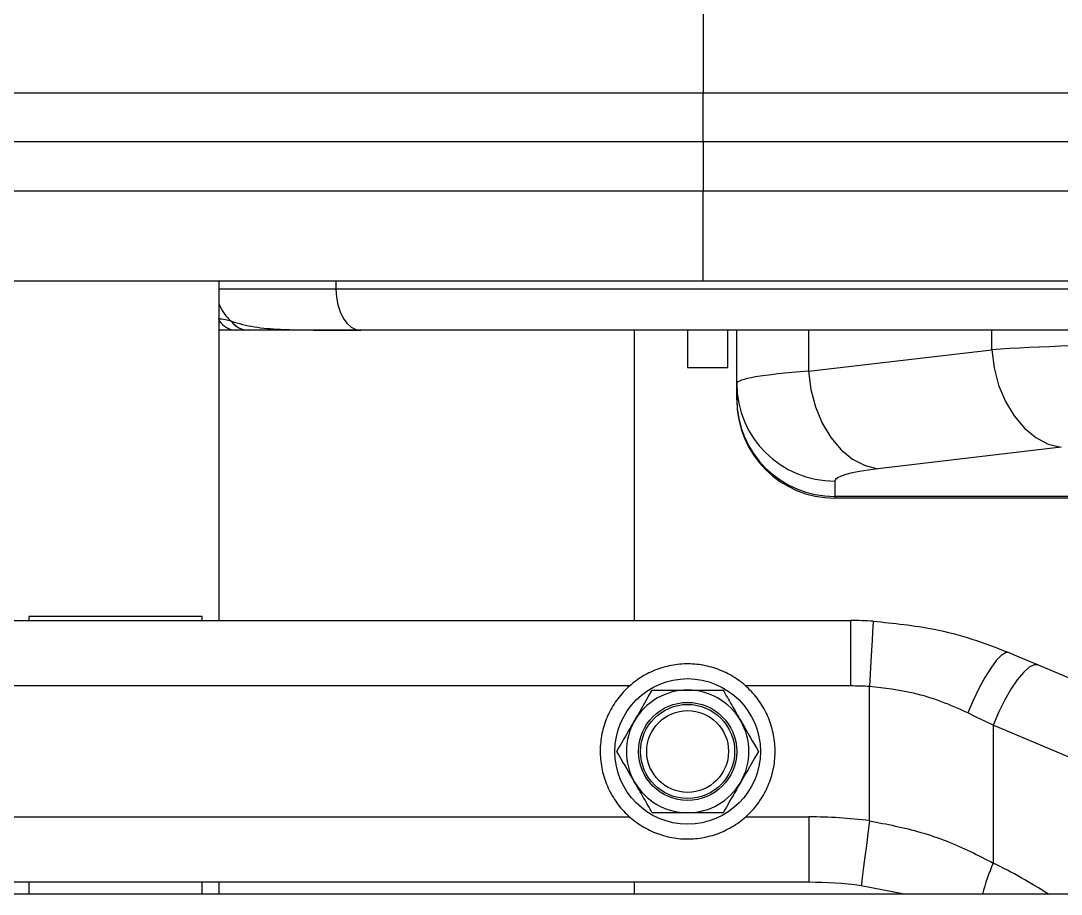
# Model space of a CAD drawing. Header units: inches. Extents: x -1851 to 6314, y -1304 to 4687.
# Drawn here: x -11.64 to -6.63, y 1646.8 to 1651 of the extents above; entities that cross this region are included whole.
import ezdxf

# ---------------------------------------------------------------- set-up
doc = ezdxf.new("R2010")
doc.units = ezdxf.units.IN
doc.header["$MEASUREMENT"] = 0

# ---------------------------------------------------------------- blocks, each defined once
blk = doc.blocks.new('2.4.20_8_Plan View')
at = {"color": 7, "linetype": 'Continuous', "lineweight": 25}
for p, q in [((-0.09194946289062145, -1.149999976158142), (-0.09194946289062145, 1.149999976158142)), ((9.323470592498765, -1.149999976158171), (9.323470592498765, 1.149999976158114)), ((-0.05850028991698508, 0.08991096913814545), (-0.05850028991698508, -0.08991097658872604)), ((9.356919765472405, 0.08991096913814545), (9.356919765472405, -0.08991097658872604)), ((-0.09050035476684215, -0.08481781929731369), (-0.09050035476684215, 0.08481781929731369)), ((9.324919700622544, -0.08481781929731369), (9.324919700622544, 0.08481781929731369)), ((-0.01700019836425781, -0.07188010960817337), (-0.01700019836425781, 0.07188010960817337)), ((-0.006000041961666369, -0.07188010960817337), (-0.006000041961666369, 0.07188010960817337)), ((0, -0.07188010960817337), (0, 0.07188010960817337)), ((0.005999565124511719, 0.07188010960817337), (0.005999565124511719, -0.07188010960817337)), ((9.398419857025132, -0.07188010960817337), (9.398419857025132, 0.07188010960817337)), ((9.40942001342772, -0.07188010960817337), (9.40942001342772, 0.07188010960817337)), ((9.41542005538939, -0.07188010960817337), (9.41542005538939, 0.07188010960817337)), ((9.421419620513902, 0.07188010960817337), (9.421419620513902, -0.07188010960817337)), ((-0.09050035476684215, 0.010596695356071), (-0.09194946289062145, 0.010596695356071)), ((-0.05800008773803711, 0.010596695356071), (-0.05850028991698508, 0.010596695356071)), ((-0.05800008773803711, -0.01059670001268387), (-0.05800008773803711, 0.010596695356071)), ((9.324919700622544, 0.010596695356071), (9.323470592498765, 0.010596695356071)), ((9.357419967651353, 0.010596695356071), (9.356919765472405, 0.010596695356071)), ((9.357419967651353, -0.01059670001268387), (9.357419967651353, 0.010596695356071)), ((-0.09194946289062145, -0.01059670001268387), (-0.09050035476684215, -0.01059670001268387)), ((-0.05850028991698508, -0.01059670001268387), (-0.05800008773803711, -0.01059670001268387)), ((9.323470592498765, -0.01059670001268387), (9.324919700622544, -0.01059670001268387)), ((9.356919765472405, -0.01059670001268387), (9.357419967651353, -0.01059670001268387)), ((-0.09194946289062145, -0.01270000264048576), (-0.09050035476684215, -0.01270000264048576)), ((-0.05850028991698508, -0.01270000264048576), (-0.01700019836425781, -0.01270000264048576)), ((-0.02300024032592418, -0.01473612897098064), (-0.02300024032592418, -0.01270000264048576)), ((9.323470592498765, -0.01270000264048576), (9.324919700622544, -0.01270000264048576)), ((9.356919765472405, -0.01270000264048576), (9.398419857025132, -0.01270000264048576)), ((9.392419815063462, -0.01473612897098064), (9.392419815063462, -0.01270000264048576)), ((-0.0219202041625941, -0.01416824478656054), (-0.02191734313964488, -0.01415961515158415)), ((9.393499851226792, -0.01416824478656054), (9.393502712249742, -0.01415961515158415)), ((-0.02300024032592418, -0.1403801143169403), (-0.02300024032592418, -0.03002115339040756)), ((9.392419815063462, -0.1403801143169403), (9.392419815063462, -0.03002115339040756)), ((-0.09194946289062145, -0.06350000202655792), (-0.09050035476684215, -0.06350000202655792)), ((-0.05850028991698508, -0.06350000202655792), (-0.02300024032592418, -0.06350000202655792)), ((9.323470592498765, -0.06350000202655792), (9.324919700622544, -0.06350000202655792)), ((9.356919765472405, -0.06350000202655792), (9.392419815063462, -0.06350000202655792)), ((-0.02757263183593039, -0.07000239938497543), (-0.02757263183593039, -0.07493000477552414)), ((-0.02300024032592418, -0.07000239938497543), (-0.02757263183593039, -0.07000239938497543)), ((9.38784742355346, -0.07000239938497543), (9.38784742355346, -0.07493000477552414)), ((9.392419815063462, -0.07000239938497543), (9.38784742355346, -0.07000239938497543)), ((-0.01700019836425781, -0.07188010960817337), (-0.006000041961666369, -0.07188010960817337)), ((-0.01700019836425781, -0.1743337363004684), (-0.01700019836425781, -0.07188010960817337)), ((0, -0.07188010960817337), (-0.006000041961666369, -0.07188010960817337)), ((-0.006000041961666369, -0.1743337363004684), (-0.006000041961666369, -0.07188010960817337)), ((0, -0.07188010960817337), (0.005999565124511719, -0.07188010960817337)), ((0, -0.1683944016695023), (0, -0.07188010960817337)), ((0.01699972152710316, -0.07188010960817337), (0.005999565124511719, -0.07188010960817337)), ((0.005999565124511719, -0.07188010960817337), (0.005999565124511719, -0.1743337363004684)), ((9.398419857025132, -0.07188010960817337), (9.40942001342772, -0.07188010960817337)), ((9.398419857025132, -0.1743337363004684), (9.398419857025132, -0.07188010960817337)), ((9.41542005538939, -0.07188010960817337), (9.40942001342772, -0.07188010960817337)), ((9.40942001342772, -0.1743337363004684), (9.40942001342772, -0.07188010960817337)), ((9.41542005538939, -0.07188010960817337), (9.421419620513902, -0.07188010960817337)), ((9.41542005538939, -0.1683944016695023), (9.41542005538939, -0.07188010960817337)), ((9.43241977691649, -0.07188010960817337), (9.421419620513902, -0.07188010960817337)), ((9.421419620513902, -0.07188010960817337), (9.421419620513902, -0.1743337363004684)), ((-0.02757263183593039, -0.07493000477552414), (-0.02300024032592418, -0.07493000477552414)), ((9.38784742355346, -0.07493000477552414), (9.392419815063462, -0.07493000477552414)), ((-0.03153467178344371, -0.07600000500679016), (-0.0314111709594691, -0.07600000500679016)), ((-0.0314111709594691, -0.07600000500679016), (-0.02953195571899059, -0.07600000500679016)), ((-0.02953195571899059, -0.07600000500679016), (-0.02300024032592418, -0.07600000500679016)), ((9.383885383605943, -0.07600000500679016), (9.384008884429917, -0.07600000500679016)), ((9.384008884429917, -0.07600000500679016), (9.385888099670396, -0.07600000500679016)), ((9.385888099670396, -0.07600000500679016), (9.392419815063462, -0.07600000500679016)), ((-0.08250045776366832, -0.08481781929731369), (-0.09050035476684215, -0.08481781929731369)), ((-0.02803468704223633, -0.0847868025302887), (-0.02539587020873668, -0.107213206589222)), ((9.332919597625718, -0.08481781929731369), (9.324919700622544, -0.08481781929731369)), ((9.387385368347154, -0.0847868025302887), (9.39002418518065, -0.107213206589222)), ((-0.04353475570678356, -0.1373486220836639), (-0.04353475570678356, -0.08799999952316284)), ((-0.04332876205444336, -0.08799999952316284), (-0.04353475570678356, -0.08799999952316284)), ((-0.04332876205444336, -0.1391497254371643), (-0.04332876205444336, -0.08799999952316284)), ((-0.04145002365112305, -0.08799999952316284), (-0.04332876205444336, -0.08799999952316284)), ((9.371885299682603, -0.1373486220836639), (9.371885299682603, -0.08799999952316284)), ((9.372091293334947, -0.08799999952316284), (9.371885299682603, -0.08799999952316284)), ((9.372091293334947, -0.1391497254371643), (9.372091293334947, -0.08799999952316284)), ((9.373970031738267, -0.08799999952316284), (9.372091293334947, -0.08799999952316284)), ((-0.05850028991698508, -0.08991097658872604), (-0.06650018692016246, -0.08991097658872604)), ((9.356919765472405, -0.08991097658872604), (9.348919868469224, -0.08991097658872604)), ((-0.09194946289062145, -0.09649438410997391), (-0.09091329574584606, -0.09123268723487854)), ((9.323470592498765, -0.09649438410997391), (9.32450675964354, -0.09123268723487854)), ((-0.08297967910766246, -0.09225906431674957), (-0.0665659904479945, -0.09225906431674957)), ((9.332440376281724, -0.09225906431674957), (9.348854064941392, -0.09225906431674957)), ((-0.03731346130371094, -0.1156984865665436), (-0.03995227813720703, -0.09327208250761032)), ((9.37810659408568, -0.1156984865665436), (9.375467777252183, -0.09327208250761032)), ((-0.07130098342895153, -0.1073785424232483), (-0.08815526962280273, -0.1073785424232483)), ((9.344119071960435, -0.1073785424232483), (9.327264785766587, -0.1073785424232483)), ((-0.0639271736144984, -0.1128998398780823), (-0.08508777618408203, -0.1632003933191299)), ((9.351492881774888, -0.1128998398780823), (9.330332279205308, -0.1632003933191299))]:
    blk.add_line(p, q, dxfattribs=at)
at = {"color": 8, "linetype": 'Continuous', "lineweight": 25}
for p, q in [((-0.08250045776366832, 0.06289436668157578), (-0.08250045776366832, -0.06289437413215637)), ((-0.06650018692016246, -0.06289437413215637), (-0.06650018692016246, 0.06289436668157578)), ((9.332919597625718, 0.06289436668157578), (9.332919597625718, -0.06289437413215637)), ((9.348919868469224, -0.06289437413215637), (9.348919868469224, 0.06289436668157578)), ((-0.01800012588500621, -0.02696575596928596), (-0.01800012588500621, -0.01270000264048576)), ((9.39741992950438, -0.02696575596928596), (9.39741992950438, -0.01270000264048576)), ((-0.01800012588500621, -0.1453801095485687), (-0.01800012588500621, -0.02696575596928596)), ((-0.01700019836425781, -0.02696575596928596), (-0.01800012588500621, -0.02696575596928596)), ((9.39741992950438, -0.1453801095485687), (9.39741992950438, -0.02696575596928596)), ((9.398419857025132, -0.02696575596928596), (9.39741992950438, -0.02696575596928596)), ((-0.08250045776366832, -0.07710563391447067), (-0.08250045776366832, -0.08481781929731369)), ((-0.06650018692016246, -0.08991097658872604), (-0.06650018692016246, -0.07710563391447067)), ((9.332919597625718, -0.07710563391447067), (9.332919597625718, -0.08481781929731369)), ((9.348919868469224, -0.08991097658872604), (9.348919868469224, -0.07710563391447067)), ((-0.02300024032592418, -0.0847868025302887), (-0.02803468704223633, -0.0847868025302887)), ((9.392419815063462, -0.0847868025302887), (9.387385368347154, -0.0847868025302887)), ((-0.09194946289062145, -0.1564603298902512), (-0.07130098342895153, -0.1073785424232483)), ((-0.02539587020873668, -0.107213206589222), (-0.02300024032592418, -0.107213206589222)), ((9.323470592498765, -0.1564603298902512), (9.344119071960435, -0.1073785424232483)), ((9.39002418518065, -0.107213206589222), (9.392419815063462, -0.107213206589222))]:
    blk.add_line(p, q, dxfattribs=at)
at = {"color": 7, "linetype": 'Continuous', "lineweight": 25, "flags": 128}
for points in [[(-0.01800012588500621, -0.02696575596928596), (-0.01897573471069336, -0.02702446468174458), (-0.01991367340087891, -0.02719833329319954), (-0.02077817916870117, -0.02748068235814571), (-0.02153587341307883, -0.02786066196858883), (-0.02215766906737926, -0.02832366526126862), (-0.02261972427367809, -0.02885190397500992), (-0.02290439605712535, -0.02942507527768612), (-0.02300024032592418, -0.03002115339040756)], [(9.39741992950438, -0.02696575596928596), (9.396444320678697, -0.02702446468174458), (9.395506381988511, -0.02719833329319954), (9.394641876220689, -0.02748068235814571), (9.393884181976311, -0.02786066196858883), (9.393262386322007, -0.02832366526126862), (9.392800331115708, -0.02885190397500992), (9.392515659332261, -0.02942507527768612), (9.392419815063462, -0.03002115339040756)], [(-0.02803468704223633, -0.0847868025302887), (-0.03024625778198242, -0.08506327867507935), (-0.03238153457641246, -0.08562296628952026), (-0.03436660766601562, -0.08644653856754303), (-0.03613376617431285, -0.08750559389591217), (-0.03762102127075195, -0.08876359462738037), (-0.03877782821655273, -0.09017713367938995), (-0.03956413269042613, -0.09169743955135345), (-0.03995227813720703, -0.09327208250761032)], [(9.387385368347154, -0.0847868025302887), (9.385173797607408, -0.08506327867507935), (9.383038520812974, -0.08562296628952026), (9.381053447723374, -0.08644653856754303), (9.379286289215074, -0.08750559389591217), (9.377799034118638, -0.08876359462738037), (9.376642227172837, -0.09017713367938995), (9.37585592269896, -0.09169743955135345), (9.375467777252183, -0.09327208250761032)], [(-0.08297967910766246, -0.09225906431674957), (-0.08452749252319336, -0.09205882996320724), (-0.08601570129394176, -0.09186628460884094), (-0.08738756179809215, -0.0916888415813446), (-0.08858966827392578, -0.09153330326080322), (-0.0895762443542445, -0.09140565991401672), (-0.09030961990356445, -0.09131081402301788), (-0.09076118469238281, -0.0912524089217186), (-0.09091329574584606, -0.09123268723487854)], [(9.332440376281724, -0.09225906431674957), (9.330892562866197, -0.09205882996320724), (9.329404354095445, -0.09186628460884094), (9.328032493591294, -0.0916888415813446), (9.326830387115464, -0.09153330326080322), (9.325843811035142, -0.09140565991401672), (9.325110435485826, -0.09131081402301788), (9.324658870697007, -0.0912524089217186), (9.32450675964354, -0.09123268723487854)], [(-0.05857849121093395, -0.09270632266998291), (-0.05873203277587891, -0.09269772469997406), (-0.05918645858764293, -0.09267227351665497), (-0.05992460250854137, -0.09263094514608383), (-0.06091785430907493, -0.0925753265619278), (-0.06212854385375977, -0.09250754863023758), (-0.06350946426391246, -0.0924302190542221), (-0.06500768661499023, -0.09234631806612015), (-0.0665659904479945, -0.09225906431674957)], [(9.356841564178453, -0.09270632266998291), (9.356688022613511, -0.09269772469997406), (9.356233596801744, -0.09267227351665497), (9.355495452880845, -0.09263094514608383), (9.354502201080315, -0.0925753265619278), (9.35329151153563, -0.09250754863023758), (9.351910591125474, -0.0924302190542221), (9.3504123687744, -0.09234631806612015), (9.348854064941392, -0.09225906431674957)], [(-0.07130098342895153, -0.1073785424232483), (-0.07079935073852184, -0.1063503473997116), (-0.07029438018798473, -0.1053156405687332), (-0.0697865486144984, -0.1042748987674713)], [(-0.06241226196288707, -0.1092996150255203), (-0.06242895126342773, -0.1088939309120178), (-0.06276273727416637, -0.1083719879388809), (-0.06339883804321289, -0.1077562868595123), (-0.06431102752685547, -0.1070733815431595), (-0.06545877456665039, -0.1063527092337608), (-0.06679344177245738, -0.1056253388524055), (-0.06825685501098633, -0.1049226373434067), (-0.0697865486144984, -0.1042748987674713)], [(9.344119071960435, -0.1073785424232483), (9.344620704650865, -0.1063503473997116), (9.345125675201402, -0.1053156405687332), (9.345633506774888, -0.1042748987674713)], [(9.3530077934265, -0.1092996150255203), (9.352991104125962, -0.1088939309120178), (9.35265731811522, -0.1083719879388809), (9.352021217346177, -0.1077562868595123), (9.351109027862535, -0.1070733815431595), (9.34996128082274, -0.1063527092337608), (9.34862661361693, -0.1056253388524055), (9.347163200378404, -0.1049226373434067), (9.345633506774888, -0.1042748987674713)], [(-0.0639271736144984, -0.1128998398780823), (-0.06390810012817383, -0.1123974695801735), (-0.0642175674438441, -0.1117797419428825), (-0.06484127044677379, -0.1110740602016449), (-0.06575155258178711, -0.1103117391467094), (-0.06690788269042613, -0.1095266044139862), (-0.06825923919677734, -0.108753502368927), (-0.06974554061889648, -0.1080267354846001), (-0.07130098342895153, -0.1073785424232483)], [(-0.02539587020873668, -0.107213206589222), (-0.02760744094848633, -0.1074896901845932), (-0.02974271774291992, -0.1080493703484535), (-0.03172779083251598, -0.1088729500770569), (-0.03349494934081321, -0.109932005405426), (-0.03498220443725231, -0.1111899986863136), (-0.03613901138305309, -0.1126035377383232), (-0.03692531585693359, -0.1141238510608673), (-0.03731346130371094, -0.1156984865665436)], [(9.351492881774888, -0.1128998398780823), (9.351511955261216, -0.1123974695801735), (9.351202487945542, -0.1117797419428825), (9.350578784942613, -0.1110740602016449), (9.349668502807603, -0.1103117391467094), (9.34851217269896, -0.1095266044139862), (9.347160816192613, -0.108753502368927), (9.345674514770494, -0.1080267354846001), (9.344119071960435, -0.1073785424232483)], [(9.39002418518065, -0.107213206589222), (9.387812614440904, -0.1074896901845932), (9.38567733764647, -0.1080493703484535), (9.38369226455687, -0.1088729500770569), (9.381925106048577, -0.109932005405426), (9.380437850952134, -0.1111899986863136), (9.379281044006333, -0.1126035377383232), (9.378494739532456, -0.1141238510608673), (9.37810659408568, -0.1156984865665436)], [(-0.06241226196288707, -0.1092996150255203), (-0.06292057037352805, -0.1105068773031235), (-0.06342554092407227, -0.1117071360349655), (-0.0639271736144984, -0.1128998398780823)], [(9.3530077934265, -0.1092996150255203), (9.352499485015862, -0.1105068773031235), (9.351994514465318, -0.1117071360349655), (9.351492881774888, -0.1128998398780823)]]:
    blk.add_lwpolyline(points, dxfattribs=at)
at = {"color": 7, "linetype": 'Continuous', "lineweight": 25}
for centre, radius in [((-0.0745002355089035, -0.07000000228882186), 0.008899999999996244), ((9.340919819880483, -0.07000000228882186), 0.008899999999996244), ((-0.0745002355089035, -0.07000000228882186), 0.005999999999999712), ((-0.0745002355089035, -0.07000000228882186), 0.005749999999998274), ((9.340919819880483, -0.07000000228882186), 0.005999999999999712), ((9.340919819880483, -0.07000000228882186), 0.005749999999998274), ((-0.0745002355089035, -0.07000000228882186), 0.004999999999995447), ((9.340919819880483, -0.07000000228882186), 0.004999999999995447)]:
    blk.add_circle(centre, radius, dxfattribs=at)
at = {"color": 8, "linetype": 'Continuous', "lineweight": 25}
for centre, radius, start, end in [((-0.0204975765776183, -0.01479798083124706), 0.002503427947777729, 123.0660485314401, 178.5842567604952), ((-0.01809991186443582, -0.01736998176369298), 0.004984551425567007, 110.4642452967015, 140.0340671609291), ((-0.01809543339101438, -0.01737062350065344), 0.004991750068303083, 110.6636638236015, 139.9644308650253), ((9.394922478811772, -0.01479798083124706), 0.002503427947777729, 123.0660485314401, 178.5842567604952), ((9.39732014352495, -0.01736998176369298), 0.004984551425567007, 110.4642452967015, 140.0340671609291), ((9.39732462199838, -0.01737062350065344), 0.004991750068303083, 110.6636638236015, 139.9644308650253), ((-0.09698074961130487, -0.1270992741686712), 0.02160547054804363, 65.89038870284685, 76.53384354474004), ((9.318439305778085, -0.1270992741686712), 0.02160547054804363, 65.89038870284685, 76.53384354474004), ((-0.1405002355088989, -0.08239870439749097), 0.058000000000001, 326.8335762158242, 334.488841610314), ((9.274919819880495, -0.08239870439749097), 0.058000000000001, 326.8335762158242, 334.488841610314)]:
    blk.add_arc(centre, radius, start, end, dxfattribs=at)
at = {"color": 7, "linetype": 'Continuous', "lineweight": 25}
for centre, radius, start, end in [((-0.0203204765328131, -0.01631182767900441), 0.002679925693602001, 126.5741258001318, 179.3702001951767), ((-0.02032278016557143, -0.0163171598312033), 0.002677610743795167, 126.625748254251, 179.3923485270583), ((9.395099578856573, -0.01631182767900441), 0.002679925693602001, 126.5741258001318, 179.3702001951767), ((9.395097275223819, -0.0163171598312033), 0.002677610743795167, 126.625748254251, 179.3923485270583), ((-0.0745002355089035, -0.07000000228882186), 0.01069999999999951, 99.3749999999734, 110.6249999999897), ((-0.0745002355089035, -0.07000000228882186), 0.01069999999999897, 88.12499999997993, 99.3749999999734), ((-0.0745002355089035, -0.07000000228882186), 0.01070000000000015, 76.87499999996587, 88.12499999997993), ((-0.0745002355089035, -0.07000000228882186), 0.01070000000000305, 65.62499999997895, 76.87499999996587), ((9.340919819880483, -0.07000000228882186), 0.01069999999999951, 99.3749999999734, 110.6249999999897), ((9.340919819880483, -0.07000000228882186), 0.01069999999999897, 88.12499999997993, 99.3749999999734), ((9.340919819880483, -0.07000000228882186), 0.01070000000000015, 76.87499999996587, 88.12499999997993), ((9.340919819880483, -0.07000000228882186), 0.01070000000000305, 65.62499999997895, 76.87499999996587), ((-0.0745002355089035, -0.07000000228882186), 0.01069999999999629, 121.8749999999787, 133.1249999999916), ((-0.0745002355089035, -0.07000000228882186), 0.01069999999999951, 110.6249999999897, 121.8749999999787), ((-0.0745002355089035, -0.07000000228882186), 0.01070000000000305, 54.37499999997231, 65.62499999997895), ((9.340919819880483, -0.07000000228882186), 0.01069999999999629, 121.8749999999787, 133.1249999999916), ((9.340919819880483, -0.07000000228882186), 0.01069999999999951, 110.6249999999897, 121.8749999999787), ((9.340919819880483, -0.07000000228882186), 0.01070000000000305, 54.37499999997231, 65.62499999997895), ((-0.0745002355089035, -0.07000000228882186), 0.01069999999999582, 133.1249999999916, 144.3749999999993), ((-0.0745002355089035, -0.07000000228882186), 0.01070000000000257, 43.12499999998018, 54.37499999997231), ((9.340919819880483, -0.07000000228882186), 0.01069999999999582, 133.1249999999916, 144.3749999999993), ((9.340919819880483, -0.07000000228882186), 0.01070000000000257, 43.12499999998018, 54.37499999997231), ((-0.0745002355089035, -0.07000000228882186), 0.007499999999997196, 119.9999999999501, 180), ((-0.0745002355089035, -0.07000000228882186), 0.007500000000004017, 59.99999999995538, 119.9999999999501), ((-0.0745002355089035, -0.07000000228882186), 0.007500000000006813, 0, 59.99999999995538), ((-0.0745002355089035, -0.07000000228882186), 0.01070000000000126, 31.87499999998501, 43.12499999998018), ((9.340919819880483, -0.07000000228882186), 0.007499999999997196, 119.9999999999501, 180), ((9.340919819880483, -0.07000000228882186), 0.007500000000004017, 59.99999999995538, 119.9999999999501), ((9.340919819880483, -0.07000000228882186), 0.007500000000006813, 0, 59.99999999995538), ((9.340919819880483, -0.07000000228882186), 0.01070000000000126, 31.87499999998501, 43.12499999998018), ((-0.0745002355089035, -0.07000000228882186), 0.01069999999999582, 144.3749999999993, 155.6249999999964), ((-0.0745002355089035, -0.07000000228882186), 0.0107000000000027, 20.62499999997985, 31.87499999998501), ((9.340919819880483, -0.07000000228882186), 0.01069999999999582, 144.3749999999993, 155.6249999999964), ((9.340919819880483, -0.07000000228882186), 0.0107000000000027, 20.62499999997985, 31.87499999998501), ((-0.0745002355089035, -0.07000000228882186), 0.01070000000000192, 155.6249999999964, 166.8750000000023), ((9.340919819880483, -0.07000000228882186), 0.01070000000000192, 155.6249999999964, 166.8750000000023), ((-0.0745002355089035, -0.07000000228882186), 0.0107000000000027, 9.374999999996469, 20.62499999997985), ((9.340919819880483, -0.07000000228882186), 0.0107000000000027, 9.374999999996469, 20.62499999997985), ((-0.0745002355089035, -0.07000000228882186), 0.01070000000000192, 166.8750000000023, 178.124999999997), ((-0.0745002355089035, -0.07000000228882186), 0.01070000000000227, 358.124999999997, 9.374999999996469), ((9.340919819880483, -0.07000000228882186), 0.01070000000000192, 166.8750000000023, 178.124999999997), ((9.340919819880483, -0.07000000228882186), 0.01070000000000227, 358.124999999997, 9.374999999996469), ((-0.0745002355089035, -0.07000000228882186), 0.01069999999999906, 178.124999999997, 189.3750000000105), ((-0.0745002355089035, -0.07000000228882186), 0.007499999999997196, 180, 240.0000000000513), ((-0.0745002355089035, -0.07000000228882186), 0.007500000000006813, 300.000000000046, 0), ((9.340919819880483, -0.07000000228882186), 0.01069999999999906, 178.124999999997, 189.3750000000105), ((9.340919819880483, -0.07000000228882186), 0.007499999999997196, 180, 240.0000000000513), ((9.340919819880483, -0.07000000228882186), 0.007500000000006813, 300.000000000046, 0), ((-0.0745002355089035, -0.07000000228882186), 0.0107000000000027, 346.8749999999881, 358.124999999997), ((9.340919819880483, -0.07000000228882186), 0.0107000000000027, 346.8749999999881, 358.124999999997), ((-0.0745002355089035, -0.07000000228882186), 0.01069999999999906, 189.3750000000105, 200.6250000000094), ((-0.0745002355089035, -0.07000000228882186), 0.0107000000000027, 335.6249999999964, 346.8749999999881), ((9.340919819880483, -0.07000000228882186), 0.01069999999999906, 189.3750000000105, 200.6250000000094), ((9.340919819880483, -0.07000000228882186), 0.0107000000000027, 335.6249999999964, 346.8749999999881), ((-0.0745002355089035, -0.07000000228882186), 0.01069999999999752, 200.6250000000094, 211.8750000000175), ((9.340919819880483, -0.07000000228882186), 0.01069999999999752, 200.6250000000094, 211.8750000000175), ((-0.0745002355089035, -0.07000000228882186), 0.01070000000000335, 324.3750000000023, 335.6249999999964), ((9.340919819880483, -0.07000000228882186), 0.01070000000000335, 324.3750000000023, 335.6249999999964), ((-0.0745002355089035, -0.07000000228882186), 0.01069999999999862, 211.8750000000175, 223.1250000000191), ((-0.0745002355089035, -0.07000000228882186), 0.01070000000000335, 313.1250000000094, 324.3750000000023), ((-0.03153452724417605, -0.08800000228882254), 0.01200000000000272, 90, 180), ((-0.03136833155680563, -0.08796042425848327), 0.01196049597175683, 90.2052190998815, 180.1895824205646), ((-0.02948876326112781, -0.08796125017778422), 0.011961323155446, 90.2068960840205, 180.1856130633402), ((9.340919819880483, -0.07000000228882186), 0.01069999999999862, 211.8750000000175, 223.1250000000191), ((9.340919819880483, -0.07000000228882186), 0.01070000000000335, 313.1250000000094, 324.3750000000023), ((9.383885528145214, -0.08800000228882254), 0.01200000000000272, 90, 180), ((9.384051723832584, -0.08796042425848327), 0.01196049597175683, 90.2052190998815, 180.1895824205646), ((9.385931292128262, -0.08796125017778422), 0.011961323155446, 90.2068960840205, 180.1856130633402), ((-0.0745002355089035, -0.07000000228882186), 0.01069999999999862, 223.1250000000191, 234.3750000000436), ((-0.0745002355089035, -0.07000000228882186), 0.007500000000004017, 240.0000000000513, 300.000000000046), ((9.340919819880483, -0.07000000228882186), 0.01069999999999862, 223.1250000000191, 234.3750000000436), ((9.340919819880483, -0.07000000228882186), 0.007500000000004017, 240.0000000000513, 300.000000000046), ((-0.0745002355089035, -0.07000000228882186), 0.01069999999999741, 234.3750000000436, 245.6250000000473), ((-0.0745002355089035, -0.07000000228882186), 0.01070000000000639, 301.8750000000306, 313.1250000000094), ((9.340919819880483, -0.07000000228882186), 0.01069999999999741, 234.3750000000436, 245.6250000000473), ((9.340919819880483, -0.07000000228882186), 0.01070000000000639, 301.8750000000306, 313.1250000000094), ((-0.0745002355089035, -0.07000000228882186), 0.01070000000000038, 245.6250000000473, 256.8750000000447), ((-0.0745002355089035, -0.07000000228882186), 0.0107000000000051, 279.3750000000085, 290.6250000000181), ((-0.0745002355089035, -0.07000000228882186), 0.01070000000000639, 290.6250000000181, 301.8750000000306), ((9.340919819880483, -0.07000000228882186), 0.01070000000000038, 245.6250000000473, 256.8750000000445), ((9.340919819880483, -0.07000000228882186), 0.0107000000000051, 279.3750000000085, 290.6250000000181), ((9.340919819880483, -0.07000000228882186), 0.01070000000000639, 290.6250000000181, 301.8750000000306), ((-0.0745002355089035, -0.07000000228882186), 0.01070000000000216, 256.8750000000447, 268.1250000000178), ((-0.0745002355089035, -0.07000000228882186), 0.01070000000000216, 268.1250000000178, 279.3750000000085), ((9.340919819880483, -0.07000000228882186), 0.01070000000000216, 256.8750000000445, 268.1250000000178), ((9.340919819880483, -0.07000000228882186), 0.01070000000000216, 268.1250000000178, 279.3750000000085), ((-0.1405002355088989, -0.08481782075182309), 0.0499999999999954, 352.6287877880571, 0), ((-0.1405002355088989, -0.08481782075182309), 0.05799999999999872, 352.6287877880571, 0), ((9.274919819880495, -0.08481782075182309), 0.0499999999999954, 352.6287877880571, 0), ((9.274919819880495, -0.08481782075182309), 0.05799999999999872, 352.6287877880571, 0), ((-0.1085002355088989, -0.08991097452053509), 0.04200000000000405, 356.7950979491774, 0), ((-0.1085002355088989, -0.08991097452053509), 0.05000000000000222, 356.7950979491774, 0), ((9.306919819880491, -0.08991097452053509), 0.04200000000000405, 356.7950979491774, 0), ((9.306919819880491, -0.08991097452053509), 0.05000000000000222, 356.7950979491774, 0)]:
    blk.add_arc(centre, radius, start, end, dxfattribs=at)
for centre, major_axis, ratio, start_param, end_param in [((-0.02953209967461845, -0.1060000022888232), (0, 0.02999999999999997), 0.07059807471682689, 5.497787143780977, 6.283185307179586), ((9.385887955714772, -0.1060000022888232), (0, 0.02999999999999997), 0.07059807471682689, 5.497787143780977, 6.283185307179586), ((-0.04144988424586415, -0.1060000022888232), (0, 0.01799999999999724), 0.117663457861396, 5.497787143783214, 6.283185307179586), ((9.373970171143526, -0.1060000022888232), (0, 0.01799999999999724), 0.117663457861396, 5.497787143783214, 6.283185307179586), ((-0.02689333109474035, -0.1284264091600278), (0, 0.02999999999999997), 0.07059807471682689, 4.712388980384691, 5.497787143783335), ((9.38852672429465, -0.1284264091600278), (0, 0.02999999999999997), 0.07059807471682689, 4.712388980384691, 5.497787143783335)]:
    blk.add_ellipse(centre, major_axis=major_axis, ratio=ratio, start_param=start_param, end_param=end_param, dxfattribs=at)
for points, knots in [([(-0.02191734313964488, -0.01415961515158415), (-0.02184331948403795, -0.01392493944217676), (-0.02167124922337393, -0.0133794285490012), (-0.02164788931332851, -0.0128557599242356), (-0.02163457870483398, -0.0125573705881834)], [0, 0, 0, 0, 0.4301943597152419, 1, 1, 1, 1]), ([(9.393502712249742, -0.01415961515158415), (9.393576735905356, -0.01392493944217676), (9.393748806166016, -0.0133794285490012), (9.393772166076062, -0.0128557599242356), (9.393785476684556, -0.0125573705881834)], [0, 0, 0, 0, 0.4301943597152419, 1, 1, 1, 1]), ([(-0.0219202041625941, -0.01416824478656054), (-0.02217573279241591, -0.01508732810839319), (-0.02269015317291689, -0.01693759119808647), (-0.02293369080108576, -0.02048511482013282), (-0.0230080265454724, -0.02476256379313213), (-0.02300284450000945, -0.0282623688268302), (-0.02300024032592418, -0.03002115339040756)], [0, 0, 0, 0, 0.2119866030918079, 0.4267632519303021, 0.7119268261883959, 1, 1, 1, 1]), ([(-0.02300024032592418, -0.01628237031400204), (-0.02300024032592418, -0.01609129570306322), (-0.02300024032592418, -0.0156220118147985), (-0.02300024032592418, -0.0150658454649033), (-0.02300024032592418, -0.01473612897098064)], [0, 0, 0, 0, 0.4071620946435767, 1, 1, 1, 1]), ([(9.393499851226792, -0.01416824478656054), (9.39324432259697, -0.01508732810839319), (9.392729902216473, -0.01693759119808647), (9.392486364588308, -0.02048511482013282), (9.392412028843921, -0.02476256379313213), (9.392417210889377, -0.0282623688268302), (9.392419815063462, -0.03002115339040756)], [0, 0, 0, 0, 0.2119866030918079, 0.4267632519303021, 0.7119268261883959, 1, 1, 1, 1]), ([(9.392419815063462, -0.01628237031400204), (9.392419815063462, -0.01609129570306322), (9.392419815063462, -0.0156220118147985), (9.392419815063462, -0.0150658454649033), (9.392419815063462, -0.01473612897098064)], [0, 0, 0, 0, 0.4071620946435767, 1, 1, 1, 1]), ([(-0.02300024032592418, -0.03002115339040756), (-0.02300024032593129, -0.02992249289280835), (-0.02300024032592418, -0.02977448015562345), (-0.02300024032593129, -0.029578340404953), (-0.02300024032592418, -0.02928507778432277), (-0.02300024032592418, -0.02895495233190104), (-0.02300024032593129, -0.0285462767273259), (-0.02300024032592418, -0.02816588109564577), (-0.02300024032593129, -0.0277045708622552), (-0.02300024032592418, -0.02712383039221322), (-0.02300024032593129, -0.02639607216192985), (-0.02300024032592418, -0.02557380604218906), (-0.02300024032592418, -0.02455339856462047), (-0.02300024032593129, -0.02329368755820838), (-0.02300024032592418, -0.02164483479668888), (-0.02300024032593129, -0.01953266076591831), (-0.02300024032593129, -0.01770800139328799), (-0.02300024032592418, -0.01664510432630095), (-0.02300024032592418, -0.0162887629121542)], [0, 0, 0, 0, 0.0162364055928168, 0.02435822737522712, 0.03248159760566897, 0.06498116489796314, 0.07971725388679793, 0.1017970628001021, 0.1299914209169543, 0.1595345069035977, 0.2037021516229639, 0.2600897466229903, 0.3104456017069991, 0.3967124996720572, 0.5082088932775926, 0.6566494326925166, 0.8848900514489578, 1, 1, 1, 1]), ([(9.392419815063462, -0.03002115339040756), (9.392419815063462, -0.02992249289280835), (9.392419815063462, -0.02977448015562345), (9.392419815063462, -0.029578340404953), (9.392419815063462, -0.02928507778432277), (9.392419815063462, -0.02895495233190104), (9.392419815063462, -0.0285462767273259), (9.392419815063462, -0.02816588109564577), (9.392419815063462, -0.0277045708622552), (9.392419815063462, -0.02712383039221322), (9.392419815063462, -0.02639607216192985), (9.392419815063462, -0.02557380604218906), (9.392419815063462, -0.02455339856462047), (9.392419815063462, -0.02329368755820838), (9.392419815063462, -0.02164483479668888), (9.392419815063462, -0.01953266076591831), (9.392419815063462, -0.01770800139328799), (9.392419815063462, -0.01664510432630095), (9.392419815063462, -0.0162887629121542)], [0, 0, 0, 0, 0.0162364055928168, 0.02435822737522712, 0.03248159760566897, 0.06498116489796314, 0.07971725388679793, 0.1017970628001021, 0.1299914209169543, 0.1595345069035977, 0.2037021516229639, 0.2600897466229903, 0.3104456017069991, 0.3967124996720572, 0.5082088932775926, 0.6566494326925166, 0.8848900514489578, 1, 1, 1, 1]), ([(-0.07825040817260742, -0.06350481510162354), (-0.07816135560417337, -0.06345347576254312), (-0.0768944673746681, -0.06272310711034379), (-0.07565366622608138, -0.06200623170198583), (-0.07450008392333629, -0.06133974716067314)], [0, 0, 0, 0, 0.07029236388467475, 1, 1, 1, 1]), ([(-0.07450008392333629, -0.06133974716067314), (-0.07356516987658424, -0.06187956672488326), (-0.0723287174703593, -0.06259349460032126), (-0.07105971337512784, -0.06332614166933581), (-0.07075023651122692, -0.06350481510162354)], [0, 0, 0, 0, 0.7561261897683588, 1, 1, 1, 1]), ([(9.337169647216783, -0.06350481510162354), (9.337258699785217, -0.06345347576254312), (9.338525588014718, -0.06272310711034379), (9.339766389163309, -0.06200623170198583), (9.34091997146605, -0.06133974716067314)], [0, 0, 0, 0, 0.07029236388467475, 1, 1, 1, 1]), ([(9.34091997146605, -0.06133974716067314), (9.341854885512802, -0.06187956672488326), (9.343091337919034, -0.06259349460032126), (9.344360342014262, -0.06332614166933581), (9.34466981887816, -0.06350481510162354)], [0, 0, 0, 0, 0.7561261897683588, 1, 1, 1, 1]), ([(-0.08200025558471324, -0.06566987186670303), (-0.08139122990738201, -0.06531826457469947), (-0.08016206924452973, -0.06460863628117863), (-0.07889145651563112, -0.06387496582999574), (-0.07825040817260742, -0.06350481510162354)], [0, 0, 0, 0, 0.4954809373077737, 1, 1, 1, 1]), ([(-0.07075023651122692, -0.06350481510162354), (-0.06976785466957836, -0.06407203468125999), (-0.06849817095222832, -0.06480514011326477), (-0.06727676643858871, -0.06551030773468369), (-0.0670003890991211, -0.06566987186670303)], [0, 0, 0, 0, 0.7737216979492257, 1, 1, 1, 1]), ([(9.333419799804673, -0.06566987186670303), (9.334028825482008, -0.06531826457469947), (9.33525798614486, -0.06460863628117863), (9.336528598873755, -0.06387496582999574), (9.337169647216783, -0.06350481510162354)], [0, 0, 0, 0, 0.4954809373077737, 1, 1, 1, 1]), ([(9.34466981887816, -0.06350481510162354), (9.345652200719812, -0.06407203468125999), (9.346921884437165, -0.06480514011326477), (9.348143288950801, -0.06551030773468369), (9.348419666290269, -0.06566987186670303)], [0, 0, 0, 0, 0.7737216979492257, 1, 1, 1, 1]), ([(-0.08200025558471324, -0.07000000029802322), (-0.08200025558471324, -0.0698973203320179), (-0.08200025558471324, -0.0684350734277075), (-0.08200025558471324, -0.0670021626660855), (-0.08200025558471324, -0.06566987186670303)], [0, 0, 0, 0, 0.07022067593795363, 1, 1, 1, 1]), ([(-0.0670003890991211, -0.06566987186670303), (-0.0670003890991211, -0.06637310244059336), (-0.0670003890991211, -0.06779244466150658), (-0.0670003890991211, -0.06925970975532891), (-0.0670003890991211, -0.07000000029802322)], [0, 0, 0, 0, 0.4954623088867606, 1, 1, 1, 1]), ([(9.333419799804673, -0.07000000029802322), (9.333419799804673, -0.0698973203320179), (9.333419799804673, -0.0684350734277075), (9.333419799804673, -0.0670021626660855), (9.333419799804673, -0.06566987186670303)], [0, 0, 0, 0, 0.07022067593795363, 1, 1, 1, 1]), ([(9.348419666290269, -0.06566987186670303), (9.348419666290269, -0.06637310244059336), (9.348419666290269, -0.06779244466150658), (9.348419666290269, -0.06925970975532891), (9.348419666290269, -0.07000000029802322)], [0, 0, 0, 0, 0.4954623088867606, 1, 1, 1, 1]), ([(-0.08200025558471324, -0.07433012872934341), (-0.08200025558471324, -0.07362690064752542), (-0.08200025558471324, -0.07220755866779882), (-0.08200025558472035, -0.07074029338747323), (-0.08200025558471324, -0.07000000029802322)], [0, 0, 0, 0, 0.495460637294494, 1, 1, 1, 1]), ([(-0.0670003890991211, -0.07000000029802322), (-0.0670003890991211, -0.07010268026402855), (-0.06700038909911399, -0.07156492716833895), (-0.0670003890991211, -0.07299783792996095), (-0.0670003890991211, -0.07433012872934341)], [0, 0, 0, 0, 0.07022067593795363, 1, 1, 1, 1]), ([(9.333419799804673, -0.07433012872934341), (9.333419799804673, -0.07362690064752542), (9.333419799804673, -0.07220755866779882), (9.333419799804673, -0.07074029338747323), (9.333419799804673, -0.07000000029802322)], [0, 0, 0, 0, 0.495460637294494, 1, 1, 1, 1]), ([(9.348419666290269, -0.07000000029802322), (9.348419666290269, -0.07010268026402855), (9.348419666290276, -0.07156492716833895), (9.348419666290269, -0.07299783792996095), (9.348419666290269, -0.07433012872934341)], [0, 0, 0, 0, 0.07022067593795363, 1, 1, 1, 1]), ([(-0.07825040817260742, -0.07649519294500351), (-0.07855988501638933, -0.07631651947551177), (-0.07982888850035152, -0.0755838725591218), (-0.08106534133765564, -0.07486994669798719), (-0.08200025558471324, -0.07433012872934341)], [0, 0, 0, 0, 0.243873911842344, 1, 1, 1, 1]), ([(-0.0670003890991211, -0.07433012872934341), (-0.06760941503917905, -0.07468173556881652), (-0.0688385772711797, -0.07539136354878906), (-0.07010918842881608, -0.0761250392570787), (-0.07075023651122692, -0.07649519294500351)], [0, 0, 0, 0, 0.4954805185201265, 1, 1, 1, 1]), ([(9.337169647216783, -0.07649519294500351), (9.336860170373, -0.07631651947551177), (9.335591166889039, -0.0755838725591218), (9.334354714051734, -0.07486994669798719), (9.333419799804673, -0.07433012872934341)], [0, 0, 0, 0, 0.243873911842344, 1, 1, 1, 1]), ([(9.348419666290269, -0.07433012872934341), (9.347810640350211, -0.07468173556881652), (9.34658147811821, -0.07539136354878906), (9.345310866960574, -0.0761250392570787), (9.34466981887816, -0.07649519294500351)], [0, 0, 0, 0, 0.4954805185201265, 1, 1, 1, 1]), ([(-0.07450008392333629, -0.0786602571606636), (-0.07477645984666026, -0.07850068804577859), (-0.07599796873760667, -0.0777954345265357), (-0.07726784856812685, -0.07706238460139048), (-0.07825040817260742, -0.07649519294500351)], [0, 0, 0, 0, 0.2262578073487796, 1, 1, 1, 1]), ([(-0.07075023651122692, -0.07649519294500351), (-0.07083912866769282, -0.0765465320880594), (-0.07210532688836224, -0.07727781743605533), (-0.07334626479683592, -0.07799418316142237), (-0.07450008392333629, -0.0786602571606636)], [0, 0, 0, 0, 0.07020398150205628, 1, 1, 1, 1]), ([(9.34091997146605, -0.0786602571606636), (9.34064359554273, -0.07850068804577859), (9.33942208665178, -0.0777954345265357), (9.338152206821263, -0.07706238460139048), (9.337169647216783, -0.07649519294500351)], [0, 0, 0, 0, 0.2262578073487796, 1, 1, 1, 1]), ([(9.34466981887816, -0.07649519294500351), (9.344580926721697, -0.0765465320880594), (9.343314728501028, -0.07727781743605533), (9.34207379059255, -0.07799418316142237), (9.34091997146605, -0.0786602571606636)], [0, 0, 0, 0, 0.07020398150205628, 1, 1, 1, 1]), ([(-0.08297967910766246, -0.09225906431674957), (-0.08339036167029334, -0.09436256093582074), (-0.08422633093255172, -0.09864435587141429), (-0.08619509557773242, -0.103657585047614), (-0.08767435013615454, -0.106465623024377), (-0.08815526962279918, -0.1073785424232483)], [0, 0, 0, 0, 0.3945687622595063, 0.8031686443718788, 1, 1, 1, 1]), ([(-0.0697865486144984, -0.1042748987674713), (-0.0693103084846669, -0.1032160996621485), (-0.06835095366934496, -0.101083217621067), (-0.0671252853133737, -0.09707758185840021), (-0.06677616320816071, -0.09406977489948076), (-0.0665659904479945, -0.09225906431674957)], [0, 0, 0, 0, 0.2817810414697196, 0.5676296096552608, 1, 1, 1, 1]), ([(-0.05857849121093395, -0.09270632266998291), (-0.05882743323862627, -0.09520121724980868), (-0.05923627896240546, -0.09929866511620844), (-0.06068435151043872, -0.1048343184461373), (-0.06183404510636592, -0.1078053768559926), (-0.06241226196288707, -0.1092996150255203)], [0, 0, 0, 0, 0.43625412325491, 0.7164745721076662, 1, 1, 1, 1]), ([(9.332440376281724, -0.09225906431674957), (9.332029693719093, -0.09436256093582074), (9.331193724456838, -0.09864435587141429), (9.329224959811654, -0.103657585047614), (9.327745705253236, -0.106465623024377), (9.327264785766587, -0.1073785424232483)], [0, 0, 0, 0, 0.3945687622595063, 0.8031686443718788, 1, 1, 1, 1]), ([(9.345633506774888, -0.1042748987674713), (9.346109746904723, -0.1032160996621485), (9.347069101720045, -0.101083217621067), (9.348294770076016, -0.09707758185840021), (9.34864389218123, -0.09406977489948076), (9.348854064941392, -0.09225906431674957)], [0, 0, 0, 0, 0.2817810414697196, 0.5676296096552608, 1, 1, 1, 1]), ([(9.356841564178453, -0.09270632266998291), (9.356592622150764, -0.09520121724980868), (9.356183776426988, -0.09929866511620844), (9.354735703878951, -0.1048343184461373), (9.353586010283024, -0.1078053768559926), (9.3530077934265, -0.1092996150255203)], [0, 0, 0, 0, 0.43625412325491, 0.7164745721076662, 1, 1, 1, 1])]:
    blk.add_open_spline(points, degree=3, knots=knots, dxfattribs=at)

msp = doc.modelspace()

# ---------------------------------------------------------------- block references
at = {"xscale": 39.37008, "yscale": 39.37008, "zscale": 39.37008, "rotation": 90}
for p in [(-11.18635221162185, 1650.416650579612), (-11.18635221162185, 1279.730809765317)]:
    msp.add_blockref('2.4.20_8_Plan View', p, dxfattribs=at)

doc.saveas('drawing.dxf')
